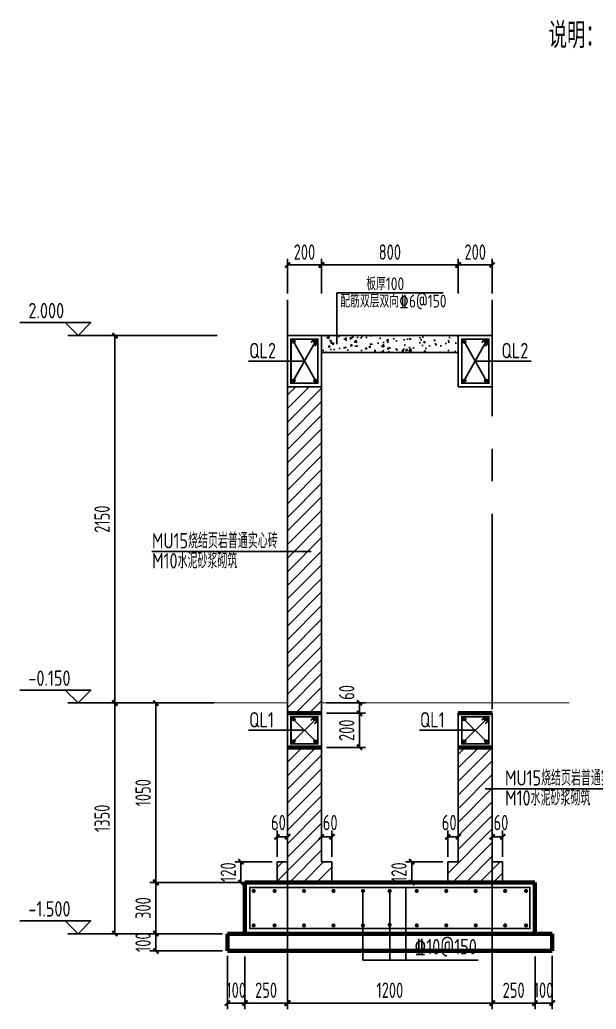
# Model space of a CAD drawing. Extents: x -14785 to 4269, y -25586 to -12228.
# Drawn here: x -13240.2 to -13127.6, y -25424.9 to -25232 of the extents above; entities that cross this region are included whole.
import ezdxf

# ---------------------------------------------------------------- set-up
doc = ezdxf.new("R2010")
doc.units = 0
doc.header["$LTSCALE"] = 2000
doc.header["$MEASUREMENT"] = 0
doc.linetypes.add('CENTER2', pattern=[28.575, 19.05, -3.175, 3.175, -3.175])
doc.linetypes.add('DOTE', pattern=[2.42, 2, -0.2, 0.02, -0.2])
doc.layers.get('0').update_dxf_attribs({"linetype": 'CONTINUOUS'})
doc.layers.get('DEFPOINTS').update_dxf_attribs({"linetype": 'CONTINUOUS'})
doc.layers.add('1', color=4, linetype='CONTINUOUS', lineweight=70)
doc.layers.add('_§×ù    U+00e U+0065', color=1, linetype='CONTINUOUS', lineweight=0)
for name, color, linetype in [('1500', 4, 'CONTINUOUS'), ('BASE_NUM', 7, 'CONTINUOUS'), ('dim', 7, 'CONTINUOUS'), ('DOTE', 1, 'DOTE'), ('TEXT', 7, 'CONTINUOUS'), ('WALL', 2, 'CONTINUOUS'), ('尺寸', 7, 'CONTINUOUS'), ('文字', 11, 'CONTINUOUS'), ('标高', 7, 'CONTINUOUS'), ('水平标注', 2, 'CONTINUOUS'), ('洞口边线', 253, 'CONTINUOUS'), ('电气', 3, 'CONTINUOUS'), ('钢筋线', 1, 'CONTINUOUS')]:
    doc.layers.add(name, color=color, linetype=linetype)
doc.styles.add('GBHZ', font='gbenor.shx', dxfattribs={"width": 0.8, "bigfont": 'gbcbig.shx'})
doc.dimstyles.new('Y30', dxfattribs={"dimscale": 0, "dimtxt": 3, "dimasz": 0.01, "dimexe": 1.2, "dimexo": 1, "dimgap": 1, "dimtad": 1, "dimdec": 0, "dimlfac": 30, "dimzin": 0, "dimdsep": 46, "dimtxsty": 'GBHZ', "dimblk1": 'DX', "dimblk2": 'DX', "dimsah": 1, "dimcen": 0.09, "dimdle": 1, "dimadec": 0, "dimazin": 0, "dimtfac": 1, "dimtdec": 0, "dimtix": 1, "dimtmove": 2, "dimatfit": 3, "dimldrblk": 'DX', "dimfxl": 0, "dimtolj": 1, "dimtzin": 0, "dimarcsym": 0})
pattern_1 = [(45, (119.8125, 9.2543), (-1.32582521, 1.32582521), [])]

# ---------------------------------------------------------------- blocks, each defined once
blk = doc.blocks.new('DX')
at = {"color": 0, "linetype": 'ByBlock', "const_width": 40}
blk.add_lwpolyline([(-54, -51), (46, 49)], dxfattribs=at)
blk = doc.blocks.new('*D192')
at = {"layer": 'DEFPOINTS', "color": 0, "transparency": 16777216}
for p in [(-13213.6, -25400.21), (-13196.26, -25400.21), (-13199.59, -25410.21)]:
    blk.add_point(p, dxfattribs=at)
at = {"layer": 'dim', "color": 0, "lineweight": -2, "transparency": 16777216}
for p, q in [((-13197.26, -25400.21), (-13214.8, -25400.21)), ((-13213.6, -25410.2), (-13213.6, -25400.22)), ((-13200.59, -25410.21), (-13214.8, -25410.21))]:
    blk.add_line(p, q, dxfattribs=at)
at = {"layer": 'dim', "color": 0, "lineweight": -2, "transparency": 16777216, "xscale": 0.01, "yscale": 0.01, "zscale": 0.01}
for p, rotation in [((-13213.6, -25400.21), 90), ((-13213.6, -25410.21), 270)]:
    blk.add_blockref('DX', p, dxfattribs=dict(at, rotation=rotation))
at = {"layer": 'dim', "color": 0, "transparency": 16777216, "insert": (-13216.1, -25405.21), "char_height": 3, "attachment_point": 5, "rotation": 90, "style": 'GBHZ'}
blk.add_mtext('\\A1;300', dxfattribs=at)
blk = doc.blocks.new('*D193')
at = {"layer": 'DEFPOINTS', "color": 0, "transparency": 16777216}
for p in [(-13213.6, -25365.21), (-13201.26, -25365.21), (-13196.26, -25400.21)]:
    blk.add_point(p, dxfattribs=at)
at = {"layer": 'dim', "color": 0, "lineweight": -2, "transparency": 16777216}
for p, q in [((-13202.26, -25365.21), (-13214.8, -25365.21)), ((-13213.6, -25400.2), (-13213.6, -25365.22)), ((-13197.26, -25400.21), (-13214.8, -25400.21))]:
    blk.add_line(p, q, dxfattribs=at)
at = {"layer": 'dim', "color": 0, "lineweight": -2, "transparency": 16777216, "xscale": 0.01, "yscale": 0.01, "zscale": 0.01}
for p, rotation in [((-13213.6, -25365.21), 90), ((-13213.6, -25400.21), 270)]:
    blk.add_blockref('DX', p, dxfattribs=dict(at, rotation=rotation))
at = {"layer": 'dim', "color": 0, "transparency": 16777216, "insert": (-13216.1, -25382.71), "char_height": 3, "attachment_point": 5, "rotation": 90, "style": 'GBHZ'}
blk.add_mtext('\\A1;1050', dxfattribs=at)
blk = doc.blocks.new('*D194')
at = {"layer": 'DEFPOINTS', "color": 0, "transparency": 16777216}
for p in [(-13221.6, -25365.21), (-13202.26, -25365.21), (-13199.59, -25410.21)]:
    blk.add_point(p, dxfattribs=at)
at = {"layer": 'dim', "color": 0, "lineweight": -2, "transparency": 16777216}
for p, q in [((-13203.26, -25365.21), (-13222.8, -25365.21)), ((-13221.6, -25410.2), (-13221.6, -25365.22)), ((-13200.59, -25410.21), (-13222.8, -25410.21))]:
    blk.add_line(p, q, dxfattribs=at)
at = {"layer": 'dim', "color": 0, "lineweight": -2, "transparency": 16777216, "xscale": 0.01, "yscale": 0.01, "zscale": 0.01}
for p, rotation in [((-13221.6, -25365.21), 90), ((-13221.6, -25410.21), 270)]:
    blk.add_blockref('DX', p, dxfattribs=dict(at, rotation=rotation))
at = {"layer": 'dim', "color": 0, "transparency": 16777216, "insert": (-13224.1, -25387.71), "char_height": 3, "attachment_point": 5, "rotation": 90, "style": 'GBHZ'}
blk.add_mtext('\\A1;1350', dxfattribs=at)
blk = doc.blocks.new('*D195')
at = {"layer": 'DEFPOINTS', "color": 0, "transparency": 16777216}
for p in [(-13200.66, -25293.54), (-13221.6, -25365.21), (-13202.26, -25365.21)]:
    blk.add_point(p, dxfattribs=at)
at = {"layer": 'dim', "color": 0, "lineweight": -2, "transparency": 16777216}
for p, q in [((-13201.66, -25293.54), (-13222.8, -25293.54)), ((-13221.6, -25293.55), (-13221.6, -25365.2)), ((-13203.26, -25365.21), (-13222.8, -25365.21))]:
    blk.add_line(p, q, dxfattribs=at)
at = {"layer": 'dim', "color": 0, "lineweight": -2, "transparency": 16777216, "xscale": 0.01, "yscale": 0.01, "zscale": 0.01}
for p, rotation in [((-13221.6, -25293.54), 90), ((-13221.6, -25365.21), 270)]:
    blk.add_blockref('DX', p, dxfattribs=dict(at, rotation=rotation))
at = {"layer": 'dim', "color": 0, "transparency": 16777216, "insert": (-13224.1, -25329.37), "char_height": 3, "attachment_point": 5, "rotation": 90, "style": 'GBHZ'}
blk.add_mtext('\\A1;2150', dxfattribs=at)
blk = doc.blocks.new('*D196')
at = {"layer": 'DEFPOINTS', "color": 0, "transparency": 16777216}
for p in [(-13196.99, -25396.21), (-13189.92, -25396.21), (-13189.92, -25400.21)]:
    blk.add_point(p, dxfattribs=at)
at = {"layer": 'dim', "color": 0, "lineweight": -2, "transparency": 16777216}
for p, q in [((-13190.92, -25396.21), (-13198.19, -25396.21)), ((-13196.99, -25396.2), (-13196.99, -25396.19)), ((-13196.99, -25400.21), (-13196.99, -25396.21)), ((-13190.92, -25400.21), (-13198.19, -25400.21)), ((-13196.99, -25400.22), (-13196.99, -25400.23))]:
    blk.add_line(p, q, dxfattribs=at)
at = {"layer": 'dim', "color": 0, "lineweight": -2, "transparency": 16777216, "xscale": 0.01, "yscale": 0.01, "zscale": 0.01}
for p, rotation in [((-13196.99, -25396.21), 270), ((-13196.99, -25400.21), 90)]:
    blk.add_blockref('DX', p, dxfattribs=dict(at, rotation=rotation))
at = {"layer": 'dim', "color": 0, "transparency": 16777216, "insert": (-13199.49, -25398.21), "char_height": 3, "attachment_point": 5, "rotation": 90, "style": 'GBHZ'}
blk.add_mtext('\\A1;120', dxfattribs=at)
blk = doc.blocks.new('*D197')
at = {"layer": 'DEFPOINTS', "color": 0, "transparency": 16777216}
for p in [(-13187.92, -25391.31), (-13189.92, -25396.21), (-13187.92, -25396.21)]:
    blk.add_point(p, dxfattribs=at)
at = {"layer": 'dim', "color": 0, "lineweight": -2, "transparency": 16777216}
for p, q in [((-13189.93, -25391.31), (-13189.94, -25391.31)), ((-13189.92, -25395.21), (-13189.92, -25390.11)), ((-13189.92, -25391.31), (-13187.92, -25391.31)), ((-13187.92, -25395.21), (-13187.92, -25390.11)), ((-13187.91, -25391.31), (-13187.9, -25391.31))]:
    blk.add_line(p, q, dxfattribs=at)
at = {"layer": 'dim', "color": 0, "lineweight": -2, "transparency": 16777216, "xscale": 0.01, "yscale": 0.01, "zscale": 0.01}
blk.add_blockref('DX', (-13189.92, -25391.31), dxfattribs=at)
at = {"layer": 'dim', "color": 0, "lineweight": -2, "transparency": 16777216, "xscale": 0.01, "yscale": 0.01, "zscale": 0.01, "rotation": 180}
blk.add_blockref('DX', (-13187.92, -25391.31), dxfattribs=at)
at = {"layer": 'dim', "color": 0, "transparency": 16777216, "insert": (-13189.67, -25388.54), "char_height": 3, "attachment_point": 5, "style": 'GBHZ'}
blk.add_mtext('\\A1;60', dxfattribs=at)
blk = doc.blocks.new('*D198')
at = {"layer": 'DEFPOINTS', "color": 0, "transparency": 16777216}
for p in [(-13179.26, -25391.31), (-13181.26, -25396.21), (-13179.26, -25396.21)]:
    blk.add_point(p, dxfattribs=at)
at = {"layer": 'dim', "color": 0, "lineweight": -2, "transparency": 16777216}
for p, q in [((-13181.27, -25391.31), (-13181.28, -25391.31)), ((-13181.26, -25395.21), (-13181.26, -25390.11)), ((-13181.26, -25391.31), (-13179.26, -25391.31)), ((-13179.26, -25395.21), (-13179.26, -25390.11)), ((-13179.25, -25391.31), (-13179.24, -25391.31))]:
    blk.add_line(p, q, dxfattribs=at)
at = {"layer": 'dim', "color": 0, "lineweight": -2, "transparency": 16777216, "xscale": 0.01, "yscale": 0.01, "zscale": 0.01}
blk.add_blockref('DX', (-13181.26, -25391.31), dxfattribs=at)
at = {"layer": 'dim', "color": 0, "lineweight": -2, "transparency": 16777216, "xscale": 0.01, "yscale": 0.01, "zscale": 0.01, "rotation": 180}
blk.add_blockref('DX', (-13179.26, -25391.31), dxfattribs=at)
at = {"layer": 'dim', "color": 0, "transparency": 16777216, "insert": (-13179.57, -25388.54), "char_height": 3, "attachment_point": 5, "style": 'GBHZ'}
blk.add_mtext('\\A1;60', dxfattribs=at)
blk = doc.blocks.new('*D199')
at = {"layer": 'DEFPOINTS', "color": 0, "transparency": 16777216}
for p in [(-13163.65, -25396.21), (-13156.59, -25396.21), (-13156.59, -25400.21)]:
    blk.add_point(p, dxfattribs=at)
at = {"layer": 'dim', "color": 0, "lineweight": -2, "transparency": 16777216}
for p, q in [((-13157.59, -25396.21), (-13164.85, -25396.21)), ((-13163.65, -25396.2), (-13163.65, -25396.19)), ((-13163.65, -25400.21), (-13163.65, -25396.21)), ((-13157.59, -25400.21), (-13164.85, -25400.21)), ((-13163.65, -25400.22), (-13163.65, -25400.23))]:
    blk.add_line(p, q, dxfattribs=at)
at = {"layer": 'dim', "color": 0, "lineweight": -2, "transparency": 16777216, "xscale": 0.01, "yscale": 0.01, "zscale": 0.01}
for p, rotation in [((-13163.65, -25396.21), 270), ((-13163.65, -25400.21), 90)]:
    blk.add_blockref('DX', p, dxfattribs=dict(at, rotation=rotation))
at = {"layer": 'dim', "color": 0, "transparency": 16777216, "insert": (-13166.15, -25398.21), "char_height": 3, "attachment_point": 5, "rotation": 90, "style": 'GBHZ'}
blk.add_mtext('\\A1;120', dxfattribs=at)
blk = doc.blocks.new('*D200')
at = {"layer": 'DEFPOINTS', "color": 0, "transparency": 16777216}
for p in [(-13154.59, -25391.31), (-13156.59, -25396.21), (-13154.59, -25396.21)]:
    blk.add_point(p, dxfattribs=at)
at = {"layer": 'dim', "color": 0, "lineweight": -2, "transparency": 16777216}
for p, q in [((-13156.6, -25391.31), (-13156.61, -25391.31)), ((-13156.59, -25395.21), (-13156.59, -25390.11)), ((-13156.59, -25391.31), (-13154.59, -25391.31)), ((-13154.59, -25395.21), (-13154.59, -25390.11)), ((-13154.58, -25391.31), (-13154.57, -25391.31))]:
    blk.add_line(p, q, dxfattribs=at)
at = {"layer": 'dim', "color": 0, "lineweight": -2, "transparency": 16777216, "xscale": 0.01, "yscale": 0.01, "zscale": 0.01}
blk.add_blockref('DX', (-13156.59, -25391.31), dxfattribs=at)
at = {"layer": 'dim', "color": 0, "lineweight": -2, "transparency": 16777216, "xscale": 0.01, "yscale": 0.01, "zscale": 0.01, "rotation": 180}
blk.add_blockref('DX', (-13154.59, -25391.31), dxfattribs=at)
at = {"layer": 'dim', "color": 0, "transparency": 16777216, "insert": (-13156.34, -25388.54), "char_height": 3, "attachment_point": 5, "style": 'GBHZ'}
blk.add_mtext('\\A1;60', dxfattribs=at)
blk = doc.blocks.new('*D201')
at = {"layer": 'DEFPOINTS', "color": 0, "transparency": 16777216}
for p in [(-13145.92, -25391.31), (-13147.92, -25396.21), (-13145.92, -25396.21)]:
    blk.add_point(p, dxfattribs=at)
at = {"layer": 'dim', "color": 0, "lineweight": -2, "transparency": 16777216}
for p, q in [((-13147.93, -25391.31), (-13147.94, -25391.31)), ((-13147.92, -25395.21), (-13147.92, -25390.11)), ((-13147.92, -25391.31), (-13145.92, -25391.31)), ((-13145.92, -25395.21), (-13145.92, -25390.11)), ((-13145.91, -25391.31), (-13145.9, -25391.31))]:
    blk.add_line(p, q, dxfattribs=at)
at = {"layer": 'dim', "color": 0, "lineweight": -2, "transparency": 16777216, "xscale": 0.01, "yscale": 0.01, "zscale": 0.01}
blk.add_blockref('DX', (-13147.92, -25391.31), dxfattribs=at)
at = {"layer": 'dim', "color": 0, "lineweight": -2, "transparency": 16777216, "xscale": 0.01, "yscale": 0.01, "zscale": 0.01, "rotation": 180}
blk.add_blockref('DX', (-13145.92, -25391.31), dxfattribs=at)
at = {"layer": 'dim', "color": 0, "transparency": 16777216, "insert": (-13146.24, -25388.54), "char_height": 3, "attachment_point": 5, "style": 'GBHZ'}
blk.add_mtext('\\A1;60', dxfattribs=at)
blk = doc.blocks.new('*D187')
at = {"layer": 'DEFPOINTS', "color": 0, "transparency": 16777216}
for p in [(-13181.26, -25279.79), (-13187.92, -25286.33), (-13181.26, -25286.33)]:
    blk.add_point(p, dxfattribs=at)
at = {"layer": 'dim', "color": 0, "lineweight": -2, "transparency": 16777216}
for p, q in [((-13187.92, -25285.33), (-13187.92, -25278.59)), ((-13181.26, -25285.33), (-13181.26, -25278.59)), ((-13187.91, -25279.79), (-13181.27, -25279.79))]:
    blk.add_line(p, q, dxfattribs=at)
at = {"layer": 'dim', "color": 0, "lineweight": -2, "transparency": 16777216, "xscale": 0.01, "yscale": 0.01, "zscale": 0.01, "rotation": 180}
blk.add_blockref('DX', (-13187.92, -25279.79), dxfattribs=at)
at = {"layer": 'dim', "color": 0, "lineweight": -2, "transparency": 16777216, "xscale": 0.01, "yscale": 0.01, "zscale": 0.01}
blk.add_blockref('DX', (-13181.26, -25279.79), dxfattribs=at)
at = {"layer": 'dim', "color": 0, "transparency": 16777216, "insert": (-13184.59, -25277.29), "char_height": 3, "attachment_point": 5, "style": 'GBHZ'}
blk.add_mtext('\\A1;200', dxfattribs=at)
blk = doc.blocks.new('*D188')
at = {"layer": 'DEFPOINTS', "color": 0, "transparency": 16777216}
for p in [(-13154.59, -25279.79), (-13181.26, -25286.33), (-13154.59, -25286.33)]:
    blk.add_point(p, dxfattribs=at)
at = {"layer": 'dim', "color": 0, "lineweight": -2, "transparency": 16777216}
for p, q in [((-13181.26, -25285.33), (-13181.26, -25278.59)), ((-13154.59, -25285.33), (-13154.59, -25278.59)), ((-13181.25, -25279.79), (-13154.6, -25279.79))]:
    blk.add_line(p, q, dxfattribs=at)
at = {"layer": 'dim', "color": 0, "lineweight": -2, "transparency": 16777216, "xscale": 0.01, "yscale": 0.01, "zscale": 0.01, "rotation": 180}
blk.add_blockref('DX', (-13181.26, -25279.79), dxfattribs=at)
at = {"layer": 'dim', "color": 0, "lineweight": -2, "transparency": 16777216, "xscale": 0.01, "yscale": 0.01, "zscale": 0.01}
blk.add_blockref('DX', (-13154.59, -25279.79), dxfattribs=at)
at = {"layer": 'dim', "color": 0, "transparency": 16777216, "insert": (-13167.92, -25277.29), "char_height": 3, "attachment_point": 5, "style": 'GBHZ'}
blk.add_mtext('\\A1;800', dxfattribs=at)
blk = doc.blocks.new('*D189')
at = {"layer": 'DEFPOINTS', "color": 0, "transparency": 16777216}
for p in [(-13196.26, -25413.62), (-13187.92, -25413.62), (-13187.92, -25423.73)]:
    blk.add_point(p, dxfattribs=at)
at = {"layer": 'dim', "color": 0, "lineweight": -2, "transparency": 16777216}
for p, q in [((-13196.26, -25414.62), (-13196.26, -25424.93)), ((-13187.92, -25414.62), (-13187.92, -25424.93)), ((-13196.25, -25423.73), (-13187.93, -25423.73))]:
    blk.add_line(p, q, dxfattribs=at)
at = {"layer": 'dim', "color": 0, "lineweight": -2, "transparency": 16777216, "xscale": 0.01, "yscale": 0.01, "zscale": 0.01, "rotation": 180}
blk.add_blockref('DX', (-13196.26, -25423.73), dxfattribs=at)
at = {"layer": 'dim', "color": 0, "lineweight": -2, "transparency": 16777216, "xscale": 0.01, "yscale": 0.01, "zscale": 0.01}
blk.add_blockref('DX', (-13187.92, -25423.73), dxfattribs=at)
at = {"layer": 'dim', "color": 0, "transparency": 16777216, "insert": (-13192.09, -25421.23), "char_height": 3, "attachment_point": 5, "style": 'GBHZ'}
blk.add_mtext('\\A1;250', dxfattribs=at)
blk = doc.blocks.new('*D190')
at = {"layer": 'DEFPOINTS', "color": 0, "transparency": 16777216}
for p in [(-13187.92, -25413.62), (-13147.92, -25413.62), (-13147.92, -25423.73)]:
    blk.add_point(p, dxfattribs=at)
at = {"layer": 'dim', "color": 0, "lineweight": -2, "transparency": 16777216}
for p, q in [((-13187.92, -25414.62), (-13187.92, -25424.93)), ((-13147.92, -25414.62), (-13147.92, -25424.93)), ((-13187.91, -25423.73), (-13147.93, -25423.73))]:
    blk.add_line(p, q, dxfattribs=at)
at = {"layer": 'dim', "color": 0, "lineweight": -2, "transparency": 16777216, "xscale": 0.01, "yscale": 0.01, "zscale": 0.01, "rotation": 180}
blk.add_blockref('DX', (-13187.92, -25423.73), dxfattribs=at)
at = {"layer": 'dim', "color": 0, "lineweight": -2, "transparency": 16777216, "xscale": 0.01, "yscale": 0.01, "zscale": 0.01}
blk.add_blockref('DX', (-13147.92, -25423.73), dxfattribs=at)
at = {"layer": 'dim', "color": 0, "transparency": 16777216, "insert": (-13167.92, -25421.23), "char_height": 3, "attachment_point": 5, "style": 'GBHZ'}
blk.add_mtext('\\A1;1200', dxfattribs=at)
blk = doc.blocks.new('*D191')
at = {"layer": 'DEFPOINTS', "color": 0, "transparency": 16777216}
for p in [(-13147.92, -25413.62), (-13139.59, -25413.62), (-13139.59, -25423.73)]:
    blk.add_point(p, dxfattribs=at)
at = {"layer": 'dim', "color": 0, "lineweight": -2, "transparency": 16777216}
for p, q in [((-13147.92, -25414.62), (-13147.92, -25424.93)), ((-13139.59, -25414.62), (-13139.59, -25424.93)), ((-13147.91, -25423.73), (-13139.6, -25423.73))]:
    blk.add_line(p, q, dxfattribs=at)
at = {"layer": 'dim', "color": 0, "lineweight": -2, "transparency": 16777216, "xscale": 0.01, "yscale": 0.01, "zscale": 0.01, "rotation": 180}
blk.add_blockref('DX', (-13147.92, -25423.73), dxfattribs=at)
at = {"layer": 'dim', "color": 0, "lineweight": -2, "transparency": 16777216, "xscale": 0.01, "yscale": 0.01, "zscale": 0.01}
blk.add_blockref('DX', (-13139.59, -25423.73), dxfattribs=at)
at = {"layer": 'dim', "color": 0, "transparency": 16777216, "insert": (-13143.76, -25421.23), "char_height": 3, "attachment_point": 5, "style": 'GBHZ'}
blk.add_mtext('\\A1;250', dxfattribs=at)
blk = doc.blocks.new('*D182')
at = {"layer": 'DEFPOINTS', "color": 0, "transparency": 16777216}
for p in [(-13154.59, -25279.79), (-13154.59, -25286.33), (-13147.92, -25286.33)]:
    blk.add_point(p, dxfattribs=at)
at = {"layer": 'dim', "color": 0, "lineweight": -2, "transparency": 16777216}
for p, q in [((-13154.59, -25285.33), (-13154.59, -25278.59)), ((-13147.92, -25285.33), (-13147.92, -25278.59)), ((-13147.93, -25279.79), (-13154.58, -25279.79))]:
    blk.add_line(p, q, dxfattribs=at)
at = {"layer": 'dim', "color": 0, "lineweight": -2, "transparency": 16777216, "xscale": 0.01, "yscale": 0.01, "zscale": 0.01, "rotation": 180}
blk.add_blockref('DX', (-13154.59, -25279.79), dxfattribs=at)
at = {"layer": 'dim', "color": 0, "lineweight": -2, "transparency": 16777216, "xscale": 0.01, "yscale": 0.01, "zscale": 0.01}
blk.add_blockref('DX', (-13147.92, -25279.79), dxfattribs=at)
at = {"layer": 'dim', "color": 0, "transparency": 16777216, "insert": (-13151.26, -25277.29), "char_height": 3, "attachment_point": 5, "style": 'GBHZ'}
blk.add_mtext('\\A1;200', dxfattribs=at)
blk = doc.blocks.new('*D183')
at = {"layer": 'DEFPOINTS', "color": 0, "transparency": 16777216}
for p in [(-13199.59, -25410.21), (-13213.6, -25413.54), (-13199.59, -25413.54)]:
    blk.add_point(p, dxfattribs=at)
at = {"layer": 'dim', "color": 0, "lineweight": -2, "transparency": 16777216}
for p, q in [((-13200.59, -25410.21), (-13214.8, -25410.21)), ((-13213.6, -25410.2), (-13213.6, -25410.19)), ((-13213.6, -25410.21), (-13213.6, -25413.54)), ((-13200.59, -25413.54), (-13214.8, -25413.54)), ((-13213.6, -25413.55), (-13213.6, -25413.56))]:
    blk.add_line(p, q, dxfattribs=at)
at = {"layer": 'dim', "color": 0, "lineweight": -2, "transparency": 16777216, "xscale": 0.01, "yscale": 0.01, "zscale": 0.01}
for p, rotation in [((-13213.6, -25410.21), 270), ((-13213.6, -25413.54), 90)]:
    blk.add_blockref('DX', p, dxfattribs=dict(at, rotation=rotation))
at = {"layer": 'dim', "color": 0, "transparency": 16777216, "insert": (-13216.1, -25411.87), "char_height": 3, "attachment_point": 5, "rotation": 90, "style": 'GBHZ'}
blk.add_mtext('\\A1;100', dxfattribs=at)
blk = doc.blocks.new('*D184')
at = {"layer": 'DEFPOINTS', "color": 0, "transparency": 16777216}
for p in [(-13199.59, -25413.54), (-13196.26, -25414.62), (-13196.26, -25423.73)]:
    blk.add_point(p, dxfattribs=at)
at = {"layer": 'dim', "color": 0, "lineweight": -2, "transparency": 16777216}
for p, q in [((-13199.59, -25414.54), (-13199.59, -25424.93)), ((-13196.26, -25415.62), (-13196.26, -25424.93)), ((-13199.6, -25423.73), (-13199.61, -25423.73)), ((-13199.59, -25423.73), (-13196.26, -25423.73)), ((-13196.25, -25423.73), (-13196.24, -25423.73))]:
    blk.add_line(p, q, dxfattribs=at)
at = {"layer": 'dim', "color": 0, "lineweight": -2, "transparency": 16777216, "xscale": 0.01, "yscale": 0.01, "zscale": 0.01}
blk.add_blockref('DX', (-13199.59, -25423.73), dxfattribs=at)
at = {"layer": 'dim', "color": 0, "lineweight": -2, "transparency": 16777216, "xscale": 0.01, "yscale": 0.01, "zscale": 0.01, "rotation": 180}
blk.add_blockref('DX', (-13196.26, -25423.73), dxfattribs=at)
at = {"layer": 'dim', "color": 0, "transparency": 16777216, "insert": (-13197.92, -25421.23), "char_height": 3, "attachment_point": 5, "style": 'GBHZ'}
blk.add_mtext('\\A1;100', dxfattribs=at)
blk = doc.blocks.new('*D185')
at = {"layer": 'DEFPOINTS', "color": 0, "transparency": 16777216}
for p in [(-13139.59, -25414.62), (-13136.26, -25413.54), (-13139.59, -25423.73)]:
    blk.add_point(p, dxfattribs=at)
at = {"layer": 'dim', "color": 0, "lineweight": -2, "transparency": 16777216}
for p, q in [((-13136.26, -25414.54), (-13136.26, -25424.93)), ((-13139.59, -25415.62), (-13139.59, -25424.93)), ((-13139.6, -25423.73), (-13139.61, -25423.73)), ((-13136.26, -25423.73), (-13139.59, -25423.73)), ((-13136.25, -25423.73), (-13136.24, -25423.73))]:
    blk.add_line(p, q, dxfattribs=at)
at = {"layer": 'dim', "color": 0, "lineweight": -2, "transparency": 16777216, "xscale": 0.01, "yscale": 0.01, "zscale": 0.01}
blk.add_blockref('DX', (-13139.59, -25423.73), dxfattribs=at)
at = {"layer": 'dim', "color": 0, "lineweight": -2, "transparency": 16777216, "xscale": 0.01, "yscale": 0.01, "zscale": 0.01, "rotation": 180}
blk.add_blockref('DX', (-13136.26, -25423.73), dxfattribs=at)
at = {"layer": 'dim', "color": 0, "transparency": 16777216, "insert": (-13137.92, -25421.23), "char_height": 3, "attachment_point": 5, "style": 'GBHZ'}
blk.add_mtext('\\A1;100', dxfattribs=at)
blk = doc.blocks.new('*D186')
at = {"layer": 'DEFPOINTS', "color": 0, "transparency": 16777216}
for p in [(-13181.26, -25365.21), (-13181.26, -25367.21), (-13173.85, -25367.21)]:
    blk.add_point(p, dxfattribs=at)
at = {"layer": 'dim', "color": 0, "lineweight": -2, "transparency": 16777216}
for p, q in [((-13180.26, -25365.21), (-13172.65, -25365.21)), ((-13173.85, -25365.2), (-13173.85, -25365.19)), ((-13173.85, -25365.21), (-13173.85, -25367.21)), ((-13180.26, -25367.21), (-13172.65, -25367.21)), ((-13173.85, -25367.22), (-13173.85, -25367.23))]:
    blk.add_line(p, q, dxfattribs=at)
at = {"layer": 'dim', "color": 0, "lineweight": -2, "transparency": 16777216, "xscale": 0.01, "yscale": 0.01, "zscale": 0.01}
for p, rotation in [((-13173.85, -25365.21), 270), ((-13173.85, -25367.21), 90)]:
    blk.add_blockref('DX', p, dxfattribs=dict(at, rotation=rotation))
at = {"layer": 'dim', "color": 0, "transparency": 16777216, "insert": (-13176.35, -25363.16), "char_height": 3, "attachment_point": 5, "rotation": 90, "style": 'GBHZ'}
blk.add_mtext('\\A1;60', dxfattribs=at)
blk = doc.blocks.new('*D181')
at = {"layer": 'DEFPOINTS', "color": 0, "transparency": 16777216}
for p in [(-13181.26, -25367.21), (-13181.26, -25373.87), (-13173.85, -25373.87)]:
    blk.add_point(p, dxfattribs=at)
at = {"layer": 'dim', "color": 0, "lineweight": -2, "transparency": 16777216}
for p, q in [((-13180.26, -25367.21), (-13172.65, -25367.21)), ((-13173.85, -25367.22), (-13173.85, -25373.86)), ((-13180.26, -25373.87), (-13172.65, -25373.87))]:
    blk.add_line(p, q, dxfattribs=at)
at = {"layer": 'dim', "color": 0, "lineweight": -2, "transparency": 16777216, "xscale": 0.01, "yscale": 0.01, "zscale": 0.01}
for p, rotation in [((-13173.85, -25367.21), 90), ((-13173.85, -25373.87), 270)]:
    blk.add_blockref('DX', p, dxfattribs=dict(at, rotation=rotation))
at = {"layer": 'dim', "color": 0, "transparency": 16777216, "insert": (-13176.35, -25370.54), "char_height": 3, "attachment_point": 5, "rotation": 90, "style": 'GBHZ'}
blk.add_mtext('\\A1;200', dxfattribs=at)

msp = doc.modelspace()

# ---------------------------------------------------------------- hatches: boundary and pattern name
at = {"layer": '1500', "ltscale": 0.0005}
h = msp.add_hatch(dxfattribs=at)
h.set_pattern_fill('ANSI31', color=256, scale=15, style=0)
h.set_pattern_definition(pattern_1)
h.paths.add_polyline_path([(-13181.257, -25303.541), (-13187.924, -25303.541), (-13187.924, -25367.207), (-13181.257, -25367.207)])
h = msp.add_hatch(dxfattribs=at)
h.set_pattern_fill('ANSI31', color=256, scale=15, style=0)
h.set_pattern_definition(pattern_1)
h.paths.add_polyline_path([(-13181.257, -25373.874), (-13187.924, -25373.874), (-13187.924, -25396.207), (-13189.924, -25396.207), (-13189.924, -25400.207), (-13179.257, -25400.207), (-13179.257, -25396.207), (-13181.257, -25396.207)])
h = msp.add_hatch(dxfattribs=at)
h.set_pattern_fill('ANSI31', color=256, scale=15, style=0)
h.set_pattern_definition(pattern_1)
h.paths.add_polyline_path([(-13147.924, -25373.874), (-13154.591, -25373.874), (-13154.591, -25396.207), (-13156.591, -25396.207), (-13156.591, -25400.207), (-13145.924, -25400.207), (-13145.924, -25396.207), (-13147.924, -25396.207)])
at = {"layer": '_§×ù    U+00e U+0065'}
for points in [[(-13186.419, -25294.741, 1), (-13187.029, -25294.741, 1)], [(-13182.763, -25294.741, -1), (-13182.152, -25294.741, -1)], [(-13153.085, -25294.741, 1), (-13153.696, -25294.741, 1)], [(-13149.429, -25294.741, -1), (-13148.819, -25294.741, -1)], [(-13186.419, -25302.341, -1), (-13187.029, -25302.341, -1)], [(-13182.763, -25302.341, 1), (-13182.152, -25302.341, 1)], [(-13153.085, -25302.341, -1), (-13153.696, -25302.341, -1)], [(-13149.429, -25302.341, 1), (-13148.819, -25302.341, 1)], [(-13186.419, -25368.407, 1), (-13187.029, -25368.407, 1)], [(-13182.763, -25368.407, -1), (-13182.152, -25368.407, -1)], [(-13153.085, -25368.407, 1), (-13153.696, -25368.407, 1)], [(-13149.429, -25368.407, -1), (-13148.819, -25368.407, -1)], [(-13186.419, -25372.674, -1), (-13187.029, -25372.674, -1)], [(-13182.763, -25372.674, 1), (-13182.152, -25372.674, 1)], [(-13153.085, -25372.674, -1), (-13153.696, -25372.674, -1)], [(-13149.429, -25372.674, 1), (-13148.819, -25372.674, 1)]]:
    msp.add_hatch(color=256, dxfattribs=at).paths.add_polyline_path(points)
at = {"layer": '洞口边线'}
h = msp.add_hatch(dxfattribs=at)
h.set_pattern_fill('AR-CONC', color=256, scale=0.5, style=0)
h.set_pattern_definition([(50, (119.8125, 9.2543), (3.5863009, -0.31376067), [0.375, -4.125]), (355, (119.8125, 9.2543), (-0.69375667, 3.76096067), [0.3, -3.3]), (100.4514, (120.1114, 9.228), (2.8925469, 3.4471977), [0.31870095, -3.50571056]), (46.1842, (119.8125, 10.2543), (5.33620524, -0.8275951), [0.5625, -6.1875]), (96.6356, (120.257, 10.1853), (4.6733135, 4.8705894), [0.4780514, -5.258565]), (351.1842, (119.8125, 10.254), (4.6733097, 4.870593), [0.45, -4.95]), (21, (120.3125, 10.0043), (2.98453526, -2.01309445), [0.375, -4.125]), (326, (120.3125, 10.0043), (1.21657666, 3.62575023), [0.3, -3.3]), (71.4514, (120.5613, 9.8365), (4.20111314, 1.6126525), [0.31870095, -3.50571056]), (37.5, (119.8125, 9.2543), (0.060799277, 1.66446927), [0, -3.26, 0, -3.35, 0, -3.3125]), (7.5, (119.8125, 9.2543), (1.31534769, 1.97205856), [0, -1.91, 0, -3.185, 0, -1.2625]), (327.5, (118.6975, 9.2543), (2.66911218, -0.11277436), [0, -1.25, 0, -3.9, 0, -5.175]), (317.5, (118.1975, 9.2543), (2.91593085, 0.50052491), [0, -1.625, 0, -2.59, 0, -3.675])])
h.paths.add_polyline_path([(-13154.591, -25293.541), (-13181.257, -25293.541), (-13181.257, -25296.874), (-13154.591, -25296.874)])

# ---------------------------------------------------------------- linework, layer by layer
at = {"layer": '1'}
for p, q in [((-13178.521, -25293.378), (-13178.525, -25293.372)), ((-13187.924, -25367.207), (-13181.257, -25367.207)), ((-13154.591, -25367.207), (-13147.924, -25367.207)), ((-13187.924, -25373.874), (-13181.257, -25373.874)), ((-13154.591, -25373.874), (-13147.924, -25373.874)), ((-13196.257, -25400.207), (-13196.257, -25410.207)), ((-13196.257, -25400.207), (-13139.591, -25400.207)), ((-13161.257, -25400.207), (-13141.257, -25400.207)), ((-13139.591, -25410.207), (-13139.591, -25400.207)), ((-13139.591, -25410.207), (-13139.591, -25400.207)), ((-13199.591, -25410.207), (-13136.257, -25410.207)), ((-13199.591, -25410.207), (-13199.591, -25413.541)), ((-13136.257, -25413.541), (-13136.257, -25410.207)), ((-13199.591, -25413.541), (-13136.257, -25413.541))]:
    msp.add_line(p, q, dxfattribs=at)
at = {"layer": '1', "const_width": 0.2}
for points in [[(-13187.924, -25365.207), (-13216.423, -25365.207)], [(-13132.919, -25365.207), (-13181.257, -25365.207)]]:
    msp.add_lwpolyline(points, dxfattribs=at)
at = {"layer": '_§×ù    U+00e U+0065', "const_width": 0.333, "flags": 128}
for points in [[(-13187.224, -25302.841), (-13181.957, -25302.841), (-13181.957, -25294.241), (-13187.224, -25294.241)], [(-13153.891, -25302.841), (-13148.624, -25302.841), (-13148.624, -25294.241), (-13153.891, -25294.241)], [(-13187.224, -25373.174), (-13181.957, -25373.174), (-13181.957, -25367.907), (-13187.224, -25367.907)], [(-13153.891, -25373.174), (-13148.624, -25373.174), (-13148.624, -25367.907), (-13153.891, -25367.907)], [(-13195.257, -25409.207), (-13140.591, -25409.207), (-13140.591, -25401.207), (-13195.257, -25401.207)]]:
    msp.add_lwpolyline(points, close=True, dxfattribs=at)
for points in [[(-13182.672, -25294.241), (-13183.326, -25294.928)], [(-13181.957, -25294.955), (-13182.645, -25295.609)], [(-13149.338, -25294.241), (-13149.992, -25294.928)], [(-13148.624, -25294.955), (-13149.312, -25295.609)], [(-13182.672, -25367.907), (-13183.326, -25368.595)], [(-13149.338, -25367.907), (-13149.992, -25368.595)], [(-13181.957, -25368.622), (-13182.645, -25369.276)], [(-13148.624, -25368.622), (-13149.312, -25369.276)]]:
    msp.add_lwpolyline(points, dxfattribs=at)
at = {"layer": '_§×ù    U+00e U+0065'}
for centre in [(-13186.724, -25294.741), (-13182.457, -25294.741), (-13153.391, -25294.741), (-13149.124, -25294.741), (-13186.724, -25302.341), (-13182.457, -25302.341), (-13153.391, -25302.341), (-13149.124, -25302.341), (-13186.724, -25368.407), (-13182.457, -25368.407), (-13153.391, -25368.407), (-13149.124, -25368.407), (-13186.724, -25372.674), (-13182.457, -25372.674), (-13153.391, -25372.674), (-13149.124, -25372.674)]:
    msp.add_circle(centre, 0.305, dxfattribs=at)
at = {"layer": 'dim'}
for p, q in [((-13187.924, -25293.541), (-13181.257, -25293.541)), ((-13154.591, -25293.541), (-13147.924, -25293.541)), ((-13181.257, -25303.541), (-13187.924, -25303.541)), ((-13147.924, -25303.541), (-13154.591, -25303.541))]:
    msp.add_line(p, q, dxfattribs=at)
at = {"layer": 'DOTE', "linetype": 'CENTER2', "ltscale": 0.001}
for p, q in [((-13187.924, -25423.58), (-13187.924, -25286.614)), ((-13147.924, -25423.58), (-13147.924, -25286.614))]:
    msp.add_line(p, q, dxfattribs=at)
at = {"layer": 'WALL'}
for p, q in [((-13178.287, -25295.223), (-13178.287, -25285.258)), ((-13178.287, -25285.258), (-13157.51, -25285.258)), ((-13186.724, -25302.341), (-13182.457, -25294.741)), ((-13186.724, -25294.741), (-13182.457, -25302.341)), ((-13153.391, -25302.341), (-13149.124, -25294.741)), ((-13153.391, -25294.741), (-13149.124, -25302.341)), ((-13184.591, -25298.541), (-13195.489, -25298.541)), ((-13151.257, -25298.541), (-13140.359, -25298.541)), ((-13186.724, -25372.674), (-13182.457, -25368.407)), ((-13186.724, -25368.407), (-13182.457, -25372.674)), ((-13153.391, -25372.674), (-13149.124, -25368.407)), ((-13153.391, -25368.407), (-13149.124, -25372.674)), ((-13184.591, -25370.541), (-13195.489, -25370.541)), ((-13151.257, -25370.541), (-13162.155, -25370.541))]:
    msp.add_line(p, q, dxfattribs=at)
at = {"layer": 'WALL', "color": 2}
for p, q in [((-13187.924, -25396.207), (-13187.924, -25293.541)), ((-13187.924, -25293.541), (-13147.924, -25293.541)), ((-13181.257, -25293.541), (-13181.257, -25396.207)), ((-13154.591, -25303.541), (-13154.591, -25293.541)), ((-13147.924, -25293.541), (-13147.924, -25303.541)), ((-13181.257, -25296.874), (-13154.591, -25296.874)), ((-13154.591, -25396.207), (-13154.591, -25367.207)), ((-13147.924, -25367.207), (-13147.924, -25396.207)), ((-13189.924, -25400.207), (-13189.924, -25396.207)), ((-13189.924, -25396.207), (-13187.924, -25396.207)), ((-13179.257, -25396.207), (-13181.257, -25396.207)), ((-13179.257, -25400.207), (-13179.257, -25396.207)), ((-13156.591, -25400.207), (-13156.591, -25396.207)), ((-13156.591, -25396.207), (-13154.591, -25396.207)), ((-13145.924, -25396.207), (-13147.924, -25396.207)), ((-13145.924, -25400.207), (-13145.924, -25396.207))]:
    msp.add_line(p, q, dxfattribs=at)
at = {"layer": 'WALL'}
for points in [[(-13187.924, -25373.874), (-13181.257, -25373.874), (-13181.257, -25367.207), (-13187.924, -25367.207)], [(-13154.591, -25373.874), (-13147.924, -25373.874), (-13147.924, -25367.207), (-13154.591, -25367.207)]]:
    msp.add_lwpolyline(points, close=True, dxfattribs=at)
at = {"layer": '尺寸'}
for p, q in [((-13173.18, -25401.674), (-13173.18, -25415.386)), ((-13167.957, -25401.674), (-13167.957, -25415.386)), ((-13164.823, -25401.207), (-13164.823, -25415.386)), ((-13173.18, -25415.386), (-13150.67, -25415.386))]:
    msp.add_line(p, q, dxfattribs=at)
at = {"layer": '标高'}
for p, q in [((-13222.801, -25293.541), (-13230.801, -25293.541)), ((-13222.801, -25365.207), (-13230.801, -25365.207)), ((-13222.801, -25410.207), (-13230.801, -25410.207))]:
    msp.add_line(p, q, dxfattribs=at)
for points in [[(-13231.301, -25291.041), (-13228.801, -25293.541), (-13226.301, -25291.041), (-13240.169, -25291.041)], [(-13231.301, -25362.707), (-13228.801, -25365.207), (-13226.301, -25362.707), (-13240.169, -25362.707)], [(-13231.301, -25407.707), (-13228.801, -25410.207), (-13226.301, -25407.707), (-13240.169, -25407.707)]]:
    msp.add_lwpolyline(points, dxfattribs=at)
at = {"layer": '电气'}
for p, q in [((-13214.39, -25335.683), (-13183.305, -25335.683)), ((-13149.339, -25381.925), (-13120.754, -25381.925))]:
    msp.add_line(p, q, dxfattribs=at)
at = {"layer": '钢筋线', "const_width": 0.4}
for points in [[(-13194.309, -25401.874, -1), (-13194.709, -25401.874, -1), (-13194.309, -25401.874)], [(-13190.229, -25401.874, -1), (-13190.629, -25401.874, -1), (-13190.229, -25401.874)], [(-13184.477, -25401.874, -1), (-13184.877, -25401.874, -1), (-13184.477, -25401.874)], [(-13178.725, -25401.874, -1), (-13179.125, -25401.874, -1), (-13178.725, -25401.874)], [(-13172.974, -25401.874, -1), (-13173.374, -25401.874, -1), (-13172.974, -25401.874)], [(-13167.757, -25401.874, -1), (-13168.158, -25401.874, -1), (-13167.757, -25401.874)], [(-13162.874, -25401.874, 1), (-13162.474, -25401.874, 1), (-13162.874, -25401.874)], [(-13157.122, -25401.874, 1), (-13156.722, -25401.874, 1), (-13157.122, -25401.874)], [(-13151.37, -25401.874, 1), (-13150.97, -25401.874, 1), (-13151.37, -25401.874)], [(-13145.619, -25401.874, 1), (-13145.219, -25401.874, 1), (-13145.619, -25401.874)], [(-13141.539, -25401.874, 1), (-13141.139, -25401.874, 1), (-13141.539, -25401.874)], [(-13194.315, -25408.592, -1), (-13194.715, -25408.592, -1), (-13194.315, -25408.592)], [(-13190.235, -25408.592, -1), (-13190.635, -25408.592, -1), (-13190.235, -25408.592)], [(-13184.483, -25408.592, -1), (-13184.883, -25408.592, -1), (-13184.483, -25408.592)], [(-13178.731, -25408.592, -1), (-13179.131, -25408.592, -1), (-13178.731, -25408.592)], [(-13172.98, -25408.592, -1), (-13173.38, -25408.592, -1), (-13172.98, -25408.592)], [(-13167.757, -25408.476, -1), (-13168.158, -25408.476, -1), (-13167.757, -25408.476)], [(-13162.868, -25408.592, 1), (-13162.468, -25408.592, 1), (-13162.868, -25408.592)], [(-13157.116, -25408.592, 1), (-13156.716, -25408.592, 1), (-13157.116, -25408.592)], [(-13151.364, -25408.592, 1), (-13150.964, -25408.592, 1), (-13151.364, -25408.592)], [(-13145.613, -25408.592, 1), (-13145.213, -25408.592, 1), (-13145.613, -25408.592)], [(-13141.533, -25408.592, 1), (-13141.133, -25408.592, 1), (-13141.533, -25408.592)]]:
    msp.add_lwpolyline(points, format="xyb", dxfattribs=at)

# ---------------------------------------------------------------- texts
at = {"layer": 'BASE_NUM', "style": 'GBHZ', "width": 0.9}
msp.add_text('板厚100', height=2.5, dxfattribs=at).set_placement((-13172.532, -25284.721))
at = {"layer": 'BASE_NUM', "color": 1, "style": 'GBHZ', "width": 0.9}
msp.add_text('配筋双层双向%%1326@150', height=2.5, dxfattribs=at).set_placement((-13177.599, -25288.094))
at = {"layer": 'TEXT', "style": 'GBHZ', "width": 0.9}
for s, p in [('QL2', (-13195.383, -25297.994)), ('QL2', (-13146.129, -25297.994)), ('MU15烧结页岩普通实心砖', (-13214.37, -25335.082)), ('M10水泥砂浆砌筑', (-13214.339, -25338.985)), ('QL1', (-13195.383, -25369.994)), ('QL1', (-13162.05, -25369.994)), ('MU15烧结页岩普通实心砖', (-13145.451, -25381.325)), ('M10水泥砂浆砌筑', (-13145.42, -25385.228))]:
    msp.add_text(s, height=3, dxfattribs=at).set_placement(p)
at = {"layer": '文字', "color": 6, "style": 'GBHZ'}
msp.add_text('说明：1、屋面梁顶标高为3.500米', height=5, dxfattribs=at).set_placement((-13136.937, -25237.525))
at = {"layer": '标高', "style": 'GBHZ', "width": 0.9}
for s, p in [('2.000', (-13238.483, -25290.201)), ('-0.150', (-13238.483, -25361.867)), ('-1.500', (-13238.483, -25406.867))]:
    msp.add_text(s, height=3, dxfattribs=at).set_placement(p)
at = {"layer": '水平标注', "style": 'GBHZ', "width": 0.9}
msp.add_text('%%13210@150', height=3, dxfattribs=at).set_placement((-13163.117, -25414.232))

# ---------------------------------------------------------------- dimensions: what is measured, and where the dimension line sits
at = {"layer": 'dim'}
for base, p1, p2, picture, middle in [((-13181.257, -25279.785), (-13187.924, -25286.331), (-13181.257, -25286.331), '*D187', (-13184.591, -25277.285)), ((-13154.591, -25279.785), (-13181.257, -25286.331), (-13154.591, -25286.331), '*D188', (-13167.924, -25277.285)), ((-13196.257, -25423.731), (-13199.591, -25413.541), (-13196.257, -25414.617), '*D184', (-13197.924, -25421.231)), ((-13187.924, -25423.731), (-13196.257, -25413.617), (-13187.924, -25413.617), '*D189', (-13192.091, -25421.231)), ((-13147.924, -25423.731), (-13187.924, -25413.617), (-13147.924, -25413.617), '*D190', (-13167.924, -25421.231)), ((-13139.591, -25423.731), (-13147.924, -25413.617), (-13139.591, -25413.617), '*D191', (-13143.757, -25421.231))]:
    dim = msp.add_linear_dim(base=base, p1=p1, p2=p2, dimstyle='Y30', override={"dimscale": 1}, dxfattribs=at)
    dim.commit()
    dim.dimension.update_dxf_attribs({"geometry": picture, "text_midpoint": middle})
for base, p1, p2, angle, picture, middle in [((-13154.591, -25279.785), (-13147.924, -25286.331), (-13154.591, -25286.331), 180, '*D182', (-13151.257, -25277.285)), ((-13221.601, -25365.207), (-13200.657, -25293.541), (-13202.257, -25365.207), 270, '*D195', (-13224.101, -25329.374)), ((-13221.601, -25365.207), (-13199.591, -25410.207), (-13202.257, -25365.207), 90, '*D194', (-13224.101, -25387.707)), ((-13213.601, -25365.207), (-13196.257, -25400.207), (-13201.257, -25365.207), 90, '*D193', (-13216.101, -25382.707)), ((-13173.846, -25373.874), (-13181.257, -25367.207), (-13181.257, -25373.874), 90, '*D181', (-13176.346, -25370.541)), ((-13196.987, -25396.207), (-13189.924, -25400.207), (-13189.924, -25396.207), 90, '*D196', (-13199.487, -25398.207)), ((-13163.654, -25396.207), (-13156.591, -25400.207), (-13156.591, -25396.207), 90, '*D199', (-13166.154, -25398.207)), ((-13213.601, -25400.207), (-13199.591, -25410.207), (-13196.257, -25400.207), 90, '*D192', (-13216.101, -25405.207)), ((-13213.601, -25413.541), (-13199.591, -25410.207), (-13199.591, -25413.541), 90, '*D183', (-13216.101, -25411.874)), ((-13139.591, -25423.731), (-13136.257, -25413.541), (-13139.591, -25414.617), 180, '*D185', (-13137.924, -25421.231))]:
    dim = msp.add_linear_dim(base=base, p1=p1, p2=p2, angle=angle, dimstyle='Y30', override={"dimscale": 1}, dxfattribs=at)
    dim.commit()
    dim.dimension.update_dxf_attribs({"geometry": picture, "text_midpoint": middle})
dim = msp.add_linear_dim(base=(-13173.846, -25367.207), p1=(-13181.257, -25365.207), p2=(-13181.257, -25367.207), angle=90, dimstyle='Y30', override={"dimscale": 1}, dxfattribs=at)
dim.commit()
dim.dimension.update_dxf_attribs({"geometry": '*D186', "text_midpoint": (-13176.346, -25363.155), "dimtype": 160})
for base, p1, p2, picture, middle in [((-13187.924, -25391.305), (-13189.924, -25396.207), (-13187.924, -25396.207), '*D197', (-13189.669, -25388.537)), ((-13179.257, -25391.305), (-13181.257, -25396.207), (-13179.257, -25396.207), '*D198', (-13179.572, -25388.537)), ((-13154.591, -25391.305), (-13156.591, -25396.207), (-13154.591, -25396.207), '*D200', (-13156.336, -25388.537)), ((-13145.924, -25391.305), (-13147.924, -25396.207), (-13145.924, -25396.207), '*D201', (-13146.238, -25388.537))]:
    dim = msp.add_linear_dim(base=base, p1=p1, p2=p2, dimstyle='Y30', override={"dimscale": 1}, dxfattribs=at)
    dim.commit()
    dim.dimension.update_dxf_attribs({"geometry": picture, "text_midpoint": middle, "dimtype": 160})

doc.saveas('drawing.dxf')
